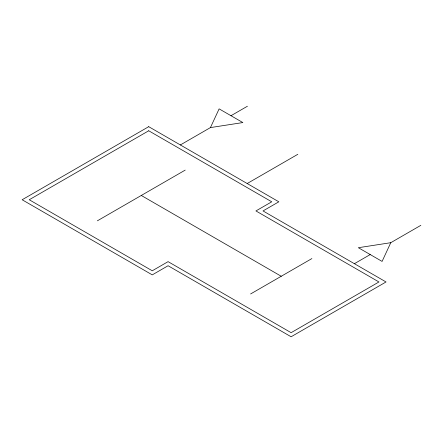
<?xml version="1.0" encoding="UTF-8"?>
<svg xmlns="http://www.w3.org/2000/svg" width="443" height="443" viewBox="0 0 443 443"><rect width="100%" height="100%" fill="white"/><g stroke="black" fill="none" stroke-linecap="round" stroke-linejoin="round"><path stroke-width="0.66" d="M210.442 127.584L219.124 108.867L242.858 122.567L210.442 127.584L180.362 144.95M390.776 242.698L382.087 261.414L358.354 247.709L390.776 242.698L420.85 225.332M230.991 115.717L247.427 106.231M97.366 220.819L185.207 170.106M247.194 183.529L297.823 154.302M250.6 293.958L311.889 258.574M354.4 263.696L370.221 254.559M141.284 195.463L281.244 276.266M148.721 126.681L22.15 199.754L152.265 274.876L168.085 265.739L291.112 336.769L386.041 281.964L263.015 210.934L278.835 201.803L148.721 126.681M148.721 130.774L29.238 199.754L152.265 270.784L168.085 261.647L291.112 332.676L378.953 281.964L255.927 210.934L271.747 201.803L148.721 130.774"/></g></svg>
